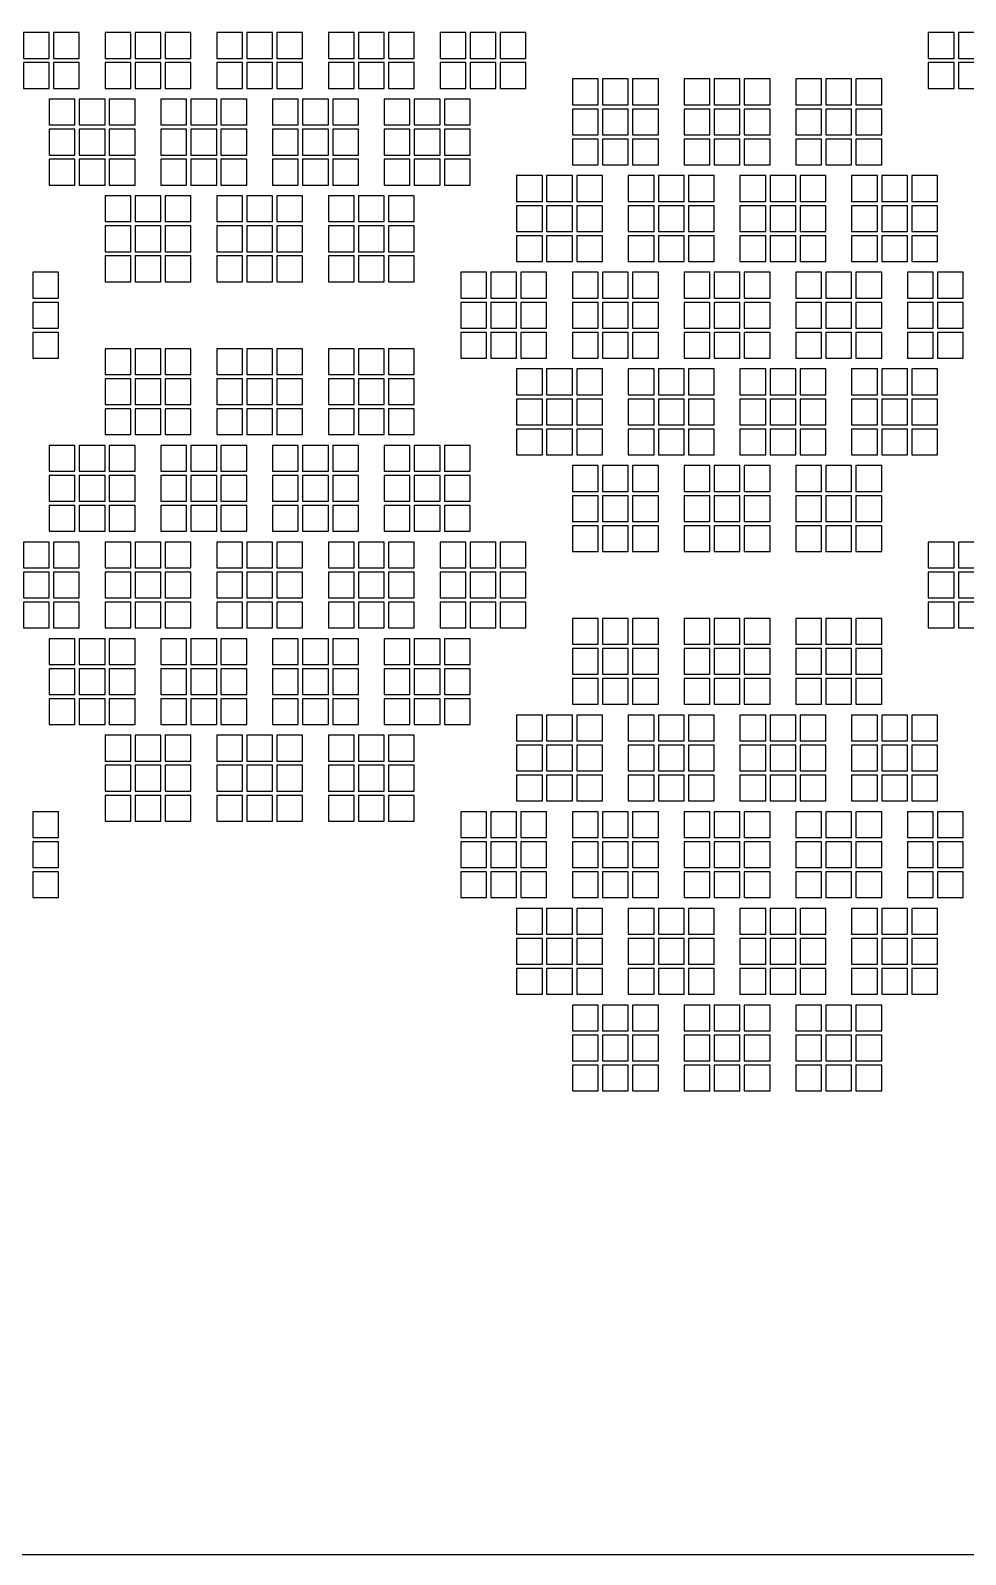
# Model space of a CAD drawing. Extents: x -49 to 54, y -38 to 38.
# Drawn here: x 16.38 to 27.26, y -38 to -20.25 of the extents above; entities that cross this region are included whole.
import ezdxf

# ---------------------------------------------------------------- set-up
doc = ezdxf.new("R2010")
doc.units = 0
doc.layers.add('BACK_LAYER', color=5, linetype='CONTINUOUS')
doc.layers.add('OUTLINE', color=7, linetype='CONTINUOUS')

msp = doc.modelspace()

# ---------------------------------------------------------------- linework, layer by layer
at = {"layer": 'BACK_LAYER'}
for points in [[(16.297, -20.572), (16.597, -20.572), (16.597, -20.272), (16.297, -20.272)], [(16.647, -20.572), (16.947, -20.572), (16.947, -20.272), (16.647, -20.272)], [(17.247, -20.572), (17.547, -20.572), (17.547, -20.272), (17.247, -20.272)], [(17.597, -20.572), (17.897, -20.572), (17.897, -20.272), (17.597, -20.272)], [(17.947, -20.572), (18.247, -20.572), (18.247, -20.272), (17.947, -20.272)], [(18.547, -20.572), (18.847, -20.572), (18.847, -20.272), (18.547, -20.272)], [(18.897, -20.572), (19.197, -20.572), (19.197, -20.272), (18.897, -20.272)], [(19.247, -20.572), (19.547, -20.572), (19.547, -20.272), (19.247, -20.272)], [(19.847, -20.572), (20.147, -20.572), (20.147, -20.272), (19.847, -20.272)], [(20.197, -20.572), (20.497, -20.572), (20.497, -20.272), (20.197, -20.272)], [(20.547, -20.572), (20.847, -20.572), (20.847, -20.272), (20.547, -20.272)], [(21.147, -20.572), (21.447, -20.572), (21.447, -20.272), (21.147, -20.272)], [(21.497, -20.572), (21.797, -20.572), (21.797, -20.272), (21.497, -20.272)], [(21.847, -20.572), (22.147, -20.572), (22.147, -20.272), (21.847, -20.272)], [(26.83, -20.572), (27.13, -20.572), (27.13, -20.272), (26.83, -20.272)], [(27.18, -20.572), (27.48, -20.572), (27.48, -20.272), (27.18, -20.272)], [(16.297, -20.922), (16.597, -20.922), (16.597, -20.622), (16.297, -20.622)], [(16.647, -20.922), (16.947, -20.922), (16.947, -20.622), (16.647, -20.622)], [(17.247, -20.922), (17.547, -20.922), (17.547, -20.622), (17.247, -20.622)], [(17.597, -20.922), (17.897, -20.922), (17.897, -20.622), (17.597, -20.622)], [(17.947, -20.922), (18.247, -20.922), (18.247, -20.622), (17.947, -20.622)], [(18.547, -20.922), (18.847, -20.922), (18.847, -20.622), (18.547, -20.622)], [(18.897, -20.922), (19.197, -20.922), (19.197, -20.622), (18.897, -20.622)], [(19.247, -20.922), (19.547, -20.922), (19.547, -20.622), (19.247, -20.622)], [(19.847, -20.922), (20.147, -20.922), (20.147, -20.622), (19.847, -20.622)], [(20.197, -20.922), (20.497, -20.922), (20.497, -20.622), (20.197, -20.622)], [(20.547, -20.922), (20.847, -20.922), (20.847, -20.622), (20.547, -20.622)], [(21.147, -20.922), (21.447, -20.922), (21.447, -20.622), (21.147, -20.622)], [(21.497, -20.922), (21.797, -20.922), (21.797, -20.622), (21.497, -20.622)], [(21.847, -20.922), (22.147, -20.922), (22.147, -20.622), (21.847, -20.622)], [(26.83, -20.922), (27.13, -20.922), (27.13, -20.622), (26.83, -20.622)], [(27.18, -20.922), (27.48, -20.922), (27.48, -20.622), (27.18, -20.622)], [(22.688, -21.112), (22.988, -21.112), (22.988, -20.812), (22.688, -20.812)], [(23.038, -21.112), (23.338, -21.112), (23.338, -20.812), (23.038, -20.812)], [(23.388, -21.112), (23.688, -21.112), (23.688, -20.812), (23.388, -20.812)], [(23.988, -21.112), (24.288, -21.112), (24.288, -20.812), (23.988, -20.812)], [(24.338, -21.112), (24.638, -21.112), (24.638, -20.812), (24.338, -20.812)], [(24.688, -21.112), (24.988, -21.112), (24.988, -20.812), (24.688, -20.812)], [(25.288, -21.112), (25.588, -21.112), (25.588, -20.812), (25.288, -20.812)], [(25.638, -21.112), (25.938, -21.112), (25.938, -20.812), (25.638, -20.812)], [(25.988, -21.112), (26.288, -21.112), (26.288, -20.812), (25.988, -20.812)], [(16.597, -21.348), (16.897, -21.348), (16.897, -21.048), (16.597, -21.048)], [(16.947, -21.348), (17.247, -21.348), (17.247, -21.048), (16.947, -21.048)], [(17.297, -21.348), (17.597, -21.348), (17.597, -21.048), (17.297, -21.048)], [(17.897, -21.348), (18.197, -21.348), (18.197, -21.048), (17.897, -21.048)], [(18.247, -21.348), (18.547, -21.348), (18.547, -21.048), (18.247, -21.048)], [(18.597, -21.348), (18.897, -21.348), (18.897, -21.048), (18.597, -21.048)], [(19.197, -21.348), (19.497, -21.348), (19.497, -21.048), (19.197, -21.048)], [(19.547, -21.348), (19.847, -21.348), (19.847, -21.048), (19.547, -21.048)], [(19.897, -21.348), (20.197, -21.348), (20.197, -21.048), (19.897, -21.048)], [(20.497, -21.348), (20.797, -21.348), (20.797, -21.048), (20.497, -21.048)], [(20.847, -21.348), (21.147, -21.348), (21.147, -21.048), (20.847, -21.048)], [(21.197, -21.348), (21.497, -21.348), (21.497, -21.048), (21.197, -21.048)], [(22.688, -21.462), (22.988, -21.462), (22.988, -21.162), (22.688, -21.162)], [(23.038, -21.462), (23.338, -21.462), (23.338, -21.162), (23.038, -21.162)], [(23.388, -21.462), (23.688, -21.462), (23.688, -21.162), (23.388, -21.162)], [(23.988, -21.462), (24.288, -21.462), (24.288, -21.162), (23.988, -21.162)], [(24.338, -21.462), (24.638, -21.462), (24.638, -21.162), (24.338, -21.162)], [(24.688, -21.462), (24.988, -21.462), (24.988, -21.162), (24.688, -21.162)], [(25.288, -21.462), (25.588, -21.462), (25.588, -21.162), (25.288, -21.162)], [(25.638, -21.462), (25.938, -21.462), (25.938, -21.162), (25.638, -21.162)], [(25.988, -21.462), (26.288, -21.462), (26.288, -21.162), (25.988, -21.162)], [(16.597, -21.698), (16.897, -21.698), (16.897, -21.398), (16.597, -21.398)], [(16.947, -21.698), (17.247, -21.698), (17.247, -21.398), (16.947, -21.398)], [(17.297, -21.698), (17.597, -21.698), (17.597, -21.398), (17.297, -21.398)], [(17.897, -21.698), (18.197, -21.698), (18.197, -21.398), (17.897, -21.398)], [(18.247, -21.698), (18.547, -21.698), (18.547, -21.398), (18.247, -21.398)], [(18.597, -21.698), (18.897, -21.698), (18.897, -21.398), (18.597, -21.398)], [(19.197, -21.698), (19.497, -21.698), (19.497, -21.398), (19.197, -21.398)], [(19.547, -21.698), (19.847, -21.698), (19.847, -21.398), (19.547, -21.398)], [(19.897, -21.698), (20.197, -21.698), (20.197, -21.398), (19.897, -21.398)], [(20.497, -21.698), (20.797, -21.698), (20.797, -21.398), (20.497, -21.398)], [(20.847, -21.698), (21.147, -21.698), (21.147, -21.398), (20.847, -21.398)], [(21.197, -21.698), (21.497, -21.698), (21.497, -21.398), (21.197, -21.398)], [(22.688, -21.812), (22.988, -21.812), (22.988, -21.512), (22.688, -21.512)], [(23.038, -21.812), (23.338, -21.812), (23.338, -21.512), (23.038, -21.512)], [(23.388, -21.812), (23.688, -21.812), (23.688, -21.512), (23.388, -21.512)], [(23.988, -21.812), (24.288, -21.812), (24.288, -21.512), (23.988, -21.512)], [(24.338, -21.812), (24.638, -21.812), (24.638, -21.512), (24.338, -21.512)], [(24.688, -21.812), (24.988, -21.812), (24.988, -21.512), (24.688, -21.512)], [(25.288, -21.812), (25.588, -21.812), (25.588, -21.512), (25.288, -21.512)], [(25.638, -21.812), (25.938, -21.812), (25.938, -21.512), (25.638, -21.512)], [(25.988, -21.812), (26.288, -21.812), (26.288, -21.512), (25.988, -21.512)], [(16.597, -22.048), (16.897, -22.048), (16.897, -21.748), (16.597, -21.748)], [(16.947, -22.048), (17.247, -22.048), (17.247, -21.748), (16.947, -21.748)], [(17.297, -22.048), (17.597, -22.048), (17.597, -21.748), (17.297, -21.748)], [(17.897, -22.048), (18.197, -22.048), (18.197, -21.748), (17.897, -21.748)], [(18.247, -22.048), (18.547, -22.048), (18.547, -21.748), (18.247, -21.748)], [(18.597, -22.048), (18.897, -22.048), (18.897, -21.748), (18.597, -21.748)], [(19.197, -22.048), (19.497, -22.048), (19.497, -21.748), (19.197, -21.748)], [(19.547, -22.048), (19.847, -22.048), (19.847, -21.748), (19.547, -21.748)], [(19.897, -22.048), (20.197, -22.048), (20.197, -21.748), (19.897, -21.748)], [(20.497, -22.048), (20.797, -22.048), (20.797, -21.748), (20.497, -21.748)], [(20.847, -22.048), (21.147, -22.048), (21.147, -21.748), (20.847, -21.748)], [(21.197, -22.048), (21.497, -22.048), (21.497, -21.748), (21.197, -21.748)], [(22.038, -22.238), (22.338, -22.238), (22.338, -21.938), (22.038, -21.938)], [(22.388, -22.238), (22.688, -22.238), (22.688, -21.938), (22.388, -21.938)], [(22.738, -22.238), (23.038, -22.238), (23.038, -21.938), (22.738, -21.938)], [(23.338, -22.238), (23.638, -22.238), (23.638, -21.938), (23.338, -21.938)], [(23.688, -22.238), (23.988, -22.238), (23.988, -21.938), (23.688, -21.938)], [(24.038, -22.238), (24.338, -22.238), (24.338, -21.938), (24.038, -21.938)], [(24.638, -22.238), (24.938, -22.238), (24.938, -21.938), (24.638, -21.938)], [(24.988, -22.238), (25.288, -22.238), (25.288, -21.938), (24.988, -21.938)], [(25.338, -22.238), (25.638, -22.238), (25.638, -21.938), (25.338, -21.938)], [(25.938, -22.238), (26.238, -22.238), (26.238, -21.938), (25.938, -21.938)], [(26.288, -22.238), (26.588, -22.238), (26.588, -21.938), (26.288, -21.938)], [(26.638, -22.238), (26.938, -22.238), (26.938, -21.938), (26.638, -21.938)], [(17.247, -22.474), (17.547, -22.474), (17.547, -22.174), (17.247, -22.174)], [(17.597, -22.474), (17.897, -22.474), (17.897, -22.174), (17.597, -22.174)], [(17.947, -22.474), (18.247, -22.474), (18.247, -22.174), (17.947, -22.174)], [(18.547, -22.474), (18.847, -22.474), (18.847, -22.174), (18.547, -22.174)], [(18.897, -22.474), (19.197, -22.474), (19.197, -22.174), (18.897, -22.174)], [(19.247, -22.474), (19.547, -22.474), (19.547, -22.174), (19.247, -22.174)], [(19.847, -22.474), (20.147, -22.474), (20.147, -22.174), (19.847, -22.174)], [(20.197, -22.474), (20.497, -22.474), (20.497, -22.174), (20.197, -22.174)], [(20.547, -22.474), (20.847, -22.474), (20.847, -22.174), (20.547, -22.174)], [(22.038, -22.588), (22.338, -22.588), (22.338, -22.288), (22.038, -22.288)], [(22.388, -22.588), (22.688, -22.588), (22.688, -22.288), (22.388, -22.288)], [(22.738, -22.588), (23.038, -22.588), (23.038, -22.288), (22.738, -22.288)], [(23.338, -22.588), (23.638, -22.588), (23.638, -22.288), (23.338, -22.288)], [(23.688, -22.588), (23.988, -22.588), (23.988, -22.288), (23.688, -22.288)], [(24.038, -22.588), (24.338, -22.588), (24.338, -22.288), (24.038, -22.288)], [(24.638, -22.588), (24.938, -22.588), (24.938, -22.288), (24.638, -22.288)], [(24.988, -22.588), (25.288, -22.588), (25.288, -22.288), (24.988, -22.288)], [(25.338, -22.588), (25.638, -22.588), (25.638, -22.288), (25.338, -22.288)], [(25.938, -22.588), (26.238, -22.588), (26.238, -22.288), (25.938, -22.288)], [(26.288, -22.588), (26.588, -22.588), (26.588, -22.288), (26.288, -22.288)], [(26.638, -22.588), (26.938, -22.588), (26.938, -22.288), (26.638, -22.288)], [(17.247, -22.824), (17.547, -22.824), (17.547, -22.524), (17.247, -22.524)], [(17.597, -22.824), (17.897, -22.824), (17.897, -22.524), (17.597, -22.524)], [(17.947, -22.824), (18.247, -22.824), (18.247, -22.524), (17.947, -22.524)], [(18.547, -22.824), (18.847, -22.824), (18.847, -22.524), (18.547, -22.524)], [(18.897, -22.824), (19.197, -22.824), (19.197, -22.524), (18.897, -22.524)], [(19.247, -22.824), (19.547, -22.824), (19.547, -22.524), (19.247, -22.524)], [(19.847, -22.824), (20.147, -22.824), (20.147, -22.524), (19.847, -22.524)], [(20.197, -22.824), (20.497, -22.824), (20.497, -22.524), (20.197, -22.524)], [(20.547, -22.824), (20.847, -22.824), (20.847, -22.524), (20.547, -22.524)], [(22.038, -22.938), (22.338, -22.938), (22.338, -22.638), (22.038, -22.638)], [(22.388, -22.938), (22.688, -22.938), (22.688, -22.638), (22.388, -22.638)], [(22.738, -22.938), (23.038, -22.938), (23.038, -22.638), (22.738, -22.638)], [(23.338, -22.938), (23.638, -22.938), (23.638, -22.638), (23.338, -22.638)], [(23.688, -22.938), (23.988, -22.938), (23.988, -22.638), (23.688, -22.638)], [(24.038, -22.938), (24.338, -22.938), (24.338, -22.638), (24.038, -22.638)], [(24.638, -22.938), (24.938, -22.938), (24.938, -22.638), (24.638, -22.638)], [(24.988, -22.938), (25.288, -22.938), (25.288, -22.638), (24.988, -22.638)], [(25.338, -22.938), (25.638, -22.938), (25.638, -22.638), (25.338, -22.638)], [(25.938, -22.938), (26.238, -22.938), (26.238, -22.638), (25.938, -22.638)], [(26.288, -22.938), (26.588, -22.938), (26.588, -22.638), (26.288, -22.638)], [(26.638, -22.938), (26.938, -22.938), (26.938, -22.638), (26.638, -22.638)], [(17.247, -23.174), (17.547, -23.174), (17.547, -22.874), (17.247, -22.874)], [(17.597, -23.174), (17.897, -23.174), (17.897, -22.874), (17.597, -22.874)], [(17.947, -23.174), (18.247, -23.174), (18.247, -22.874), (17.947, -22.874)], [(18.547, -23.174), (18.847, -23.174), (18.847, -22.874), (18.547, -22.874)], [(18.897, -23.174), (19.197, -23.174), (19.197, -22.874), (18.897, -22.874)], [(19.247, -23.174), (19.547, -23.174), (19.547, -22.874), (19.247, -22.874)], [(19.847, -23.174), (20.147, -23.174), (20.147, -22.874), (19.847, -22.874)], [(20.197, -23.174), (20.497, -23.174), (20.497, -22.874), (20.197, -22.874)], [(20.547, -23.174), (20.847, -23.174), (20.847, -22.874), (20.547, -22.874)], [(16.405, -23.364), (16.705, -23.364), (16.705, -23.064), (16.405, -23.064)], [(21.388, -23.364), (21.688, -23.364), (21.688, -23.064), (21.388, -23.064)], [(21.738, -23.364), (22.038, -23.364), (22.038, -23.064), (21.738, -23.064)], [(22.088, -23.364), (22.388, -23.364), (22.388, -23.064), (22.088, -23.064)], [(22.688, -23.364), (22.988, -23.364), (22.988, -23.064), (22.688, -23.064)], [(23.038, -23.364), (23.338, -23.364), (23.338, -23.064), (23.038, -23.064)], [(23.388, -23.364), (23.688, -23.364), (23.688, -23.064), (23.388, -23.064)], [(23.988, -23.364), (24.288, -23.364), (24.288, -23.064), (23.988, -23.064)], [(24.338, -23.364), (24.638, -23.364), (24.638, -23.064), (24.338, -23.064)], [(24.688, -23.364), (24.988, -23.364), (24.988, -23.064), (24.688, -23.064)], [(25.288, -23.364), (25.588, -23.364), (25.588, -23.064), (25.288, -23.064)], [(25.638, -23.364), (25.938, -23.364), (25.938, -23.064), (25.638, -23.064)], [(25.988, -23.364), (26.288, -23.364), (26.288, -23.064), (25.988, -23.064)], [(26.588, -23.364), (26.888, -23.364), (26.888, -23.064), (26.588, -23.064)], [(26.938, -23.364), (27.238, -23.364), (27.238, -23.064), (26.938, -23.064)], [(16.405, -23.714), (16.705, -23.714), (16.705, -23.414), (16.405, -23.414)], [(21.388, -23.714), (21.688, -23.714), (21.688, -23.414), (21.388, -23.414)], [(21.738, -23.714), (22.038, -23.714), (22.038, -23.414), (21.738, -23.414)], [(22.088, -23.714), (22.388, -23.714), (22.388, -23.414), (22.088, -23.414)], [(22.688, -23.714), (22.988, -23.714), (22.988, -23.414), (22.688, -23.414)], [(23.038, -23.714), (23.338, -23.714), (23.338, -23.414), (23.038, -23.414)], [(23.388, -23.714), (23.688, -23.714), (23.688, -23.414), (23.388, -23.414)], [(23.988, -23.714), (24.288, -23.714), (24.288, -23.414), (23.988, -23.414)], [(24.338, -23.714), (24.638, -23.714), (24.638, -23.414), (24.338, -23.414)], [(24.688, -23.714), (24.988, -23.714), (24.988, -23.414), (24.688, -23.414)], [(25.288, -23.714), (25.588, -23.714), (25.588, -23.414), (25.288, -23.414)], [(25.638, -23.714), (25.938, -23.714), (25.938, -23.414), (25.638, -23.414)], [(25.988, -23.714), (26.288, -23.714), (26.288, -23.414), (25.988, -23.414)], [(26.588, -23.714), (26.888, -23.714), (26.888, -23.414), (26.588, -23.414)], [(26.938, -23.714), (27.238, -23.714), (27.238, -23.414), (26.938, -23.414)], [(16.405, -24.064), (16.705, -24.064), (16.705, -23.764), (16.405, -23.764)], [(21.388, -24.064), (21.688, -24.064), (21.688, -23.764), (21.388, -23.764)], [(21.738, -24.064), (22.038, -24.064), (22.038, -23.764), (21.738, -23.764)], [(22.088, -24.064), (22.388, -24.064), (22.388, -23.764), (22.088, -23.764)], [(22.688, -24.064), (22.988, -24.064), (22.988, -23.764), (22.688, -23.764)], [(23.038, -24.064), (23.338, -24.064), (23.338, -23.764), (23.038, -23.764)], [(23.388, -24.064), (23.688, -24.064), (23.688, -23.764), (23.388, -23.764)], [(23.988, -24.064), (24.288, -24.064), (24.288, -23.764), (23.988, -23.764)], [(24.338, -24.064), (24.638, -24.064), (24.638, -23.764), (24.338, -23.764)], [(24.688, -24.064), (24.988, -24.064), (24.988, -23.764), (24.688, -23.764)], [(25.288, -24.064), (25.588, -24.064), (25.588, -23.764), (25.288, -23.764)], [(25.638, -24.064), (25.938, -24.064), (25.938, -23.764), (25.638, -23.764)], [(25.988, -24.064), (26.288, -24.064), (26.288, -23.764), (25.988, -23.764)], [(26.588, -24.064), (26.888, -24.064), (26.888, -23.764), (26.588, -23.764)], [(26.938, -24.064), (27.238, -24.064), (27.238, -23.764), (26.938, -23.764)], [(17.247, -24.254), (17.547, -24.254), (17.547, -23.954), (17.247, -23.954)], [(17.597, -24.254), (17.897, -24.254), (17.897, -23.954), (17.597, -23.954)], [(17.947, -24.254), (18.247, -24.254), (18.247, -23.954), (17.947, -23.954)], [(18.547, -24.254), (18.847, -24.254), (18.847, -23.954), (18.547, -23.954)], [(18.897, -24.254), (19.197, -24.254), (19.197, -23.954), (18.897, -23.954)], [(19.247, -24.254), (19.547, -24.254), (19.547, -23.954), (19.247, -23.954)], [(19.847, -24.254), (20.147, -24.254), (20.147, -23.954), (19.847, -23.954)], [(20.197, -24.254), (20.497, -24.254), (20.497, -23.954), (20.197, -23.954)], [(20.547, -24.254), (20.847, -24.254), (20.847, -23.954), (20.547, -23.954)], [(17.247, -24.604), (17.547, -24.604), (17.547, -24.304), (17.247, -24.304)], [(17.597, -24.604), (17.897, -24.604), (17.897, -24.304), (17.597, -24.304)], [(17.947, -24.604), (18.247, -24.604), (18.247, -24.304), (17.947, -24.304)], [(18.547, -24.604), (18.847, -24.604), (18.847, -24.304), (18.547, -24.304)], [(18.897, -24.604), (19.197, -24.604), (19.197, -24.304), (18.897, -24.304)], [(19.247, -24.604), (19.547, -24.604), (19.547, -24.304), (19.247, -24.304)], [(19.847, -24.604), (20.147, -24.604), (20.147, -24.304), (19.847, -24.304)], [(20.197, -24.604), (20.497, -24.604), (20.497, -24.304), (20.197, -24.304)], [(20.547, -24.604), (20.847, -24.604), (20.847, -24.304), (20.547, -24.304)], [(22.038, -24.49), (22.338, -24.49), (22.338, -24.19), (22.038, -24.19)], [(22.388, -24.49), (22.688, -24.49), (22.688, -24.19), (22.388, -24.19)], [(22.738, -24.49), (23.038, -24.49), (23.038, -24.19), (22.738, -24.19)], [(23.338, -24.49), (23.638, -24.49), (23.638, -24.19), (23.338, -24.19)], [(23.688, -24.49), (23.988, -24.49), (23.988, -24.19), (23.688, -24.19)], [(24.038, -24.49), (24.338, -24.49), (24.338, -24.19), (24.038, -24.19)], [(24.638, -24.49), (24.938, -24.49), (24.938, -24.19), (24.638, -24.19)], [(24.988, -24.49), (25.288, -24.49), (25.288, -24.19), (24.988, -24.19)], [(25.338, -24.49), (25.638, -24.49), (25.638, -24.19), (25.338, -24.19)], [(25.938, -24.49), (26.238, -24.49), (26.238, -24.19), (25.938, -24.19)], [(26.288, -24.49), (26.588, -24.49), (26.588, -24.19), (26.288, -24.19)], [(26.638, -24.49), (26.938, -24.49), (26.938, -24.19), (26.638, -24.19)], [(17.247, -24.954), (17.547, -24.954), (17.547, -24.654), (17.247, -24.654)], [(17.597, -24.954), (17.897, -24.954), (17.897, -24.654), (17.597, -24.654)], [(17.947, -24.954), (18.247, -24.954), (18.247, -24.654), (17.947, -24.654)], [(18.547, -24.954), (18.847, -24.954), (18.847, -24.654), (18.547, -24.654)], [(18.897, -24.954), (19.197, -24.954), (19.197, -24.654), (18.897, -24.654)], [(19.247, -24.954), (19.547, -24.954), (19.547, -24.654), (19.247, -24.654)], [(19.847, -24.954), (20.147, -24.954), (20.147, -24.654), (19.847, -24.654)], [(20.197, -24.954), (20.497, -24.954), (20.497, -24.654), (20.197, -24.654)], [(20.547, -24.954), (20.847, -24.954), (20.847, -24.654), (20.547, -24.654)], [(22.038, -24.84), (22.338, -24.84), (22.338, -24.54), (22.038, -24.54)], [(22.388, -24.84), (22.688, -24.84), (22.688, -24.54), (22.388, -24.54)], [(22.738, -24.84), (23.038, -24.84), (23.038, -24.54), (22.738, -24.54)], [(23.338, -24.84), (23.638, -24.84), (23.638, -24.54), (23.338, -24.54)], [(23.688, -24.84), (23.988, -24.84), (23.988, -24.54), (23.688, -24.54)], [(24.038, -24.84), (24.338, -24.84), (24.338, -24.54), (24.038, -24.54)], [(24.638, -24.84), (24.938, -24.84), (24.938, -24.54), (24.638, -24.54)], [(24.988, -24.84), (25.288, -24.84), (25.288, -24.54), (24.988, -24.54)], [(25.338, -24.84), (25.638, -24.84), (25.638, -24.54), (25.338, -24.54)], [(25.938, -24.84), (26.238, -24.84), (26.238, -24.54), (25.938, -24.54)], [(26.288, -24.84), (26.588, -24.84), (26.588, -24.54), (26.288, -24.54)], [(26.638, -24.84), (26.938, -24.84), (26.938, -24.54), (26.638, -24.54)], [(22.038, -25.19), (22.338, -25.19), (22.338, -24.89), (22.038, -24.89)], [(22.388, -25.19), (22.688, -25.19), (22.688, -24.89), (22.388, -24.89)], [(22.738, -25.19), (23.038, -25.19), (23.038, -24.89), (22.738, -24.89)], [(23.338, -25.19), (23.638, -25.19), (23.638, -24.89), (23.338, -24.89)], [(23.688, -25.19), (23.988, -25.19), (23.988, -24.89), (23.688, -24.89)], [(24.038, -25.19), (24.338, -25.19), (24.338, -24.89), (24.038, -24.89)], [(24.638, -25.19), (24.938, -25.19), (24.938, -24.89), (24.638, -24.89)], [(24.988, -25.19), (25.288, -25.19), (25.288, -24.89), (24.988, -24.89)], [(25.338, -25.19), (25.638, -25.19), (25.638, -24.89), (25.338, -24.89)], [(25.938, -25.19), (26.238, -25.19), (26.238, -24.89), (25.938, -24.89)], [(26.288, -25.19), (26.588, -25.19), (26.588, -24.89), (26.288, -24.89)], [(26.638, -25.19), (26.938, -25.19), (26.938, -24.89), (26.638, -24.89)], [(16.597, -25.38), (16.897, -25.38), (16.897, -25.08), (16.597, -25.08)], [(16.947, -25.38), (17.247, -25.38), (17.247, -25.08), (16.947, -25.08)], [(17.297, -25.38), (17.597, -25.38), (17.597, -25.08), (17.297, -25.08)], [(17.897, -25.38), (18.197, -25.38), (18.197, -25.08), (17.897, -25.08)], [(18.247, -25.38), (18.547, -25.38), (18.547, -25.08), (18.247, -25.08)], [(18.597, -25.38), (18.897, -25.38), (18.897, -25.08), (18.597, -25.08)], [(19.197, -25.38), (19.497, -25.38), (19.497, -25.08), (19.197, -25.08)], [(19.547, -25.38), (19.847, -25.38), (19.847, -25.08), (19.547, -25.08)], [(19.897, -25.38), (20.197, -25.38), (20.197, -25.08), (19.897, -25.08)], [(20.497, -25.38), (20.797, -25.38), (20.797, -25.08), (20.497, -25.08)], [(20.847, -25.38), (21.147, -25.38), (21.147, -25.08), (20.847, -25.08)], [(21.197, -25.38), (21.497, -25.38), (21.497, -25.08), (21.197, -25.08)], [(22.688, -25.616), (22.988, -25.616), (22.988, -25.316), (22.688, -25.316)], [(23.038, -25.616), (23.338, -25.616), (23.338, -25.316), (23.038, -25.316)], [(23.388, -25.616), (23.688, -25.616), (23.688, -25.316), (23.388, -25.316)], [(23.988, -25.616), (24.288, -25.616), (24.288, -25.316), (23.988, -25.316)], [(24.338, -25.616), (24.638, -25.616), (24.638, -25.316), (24.338, -25.316)], [(24.688, -25.616), (24.988, -25.616), (24.988, -25.316), (24.688, -25.316)], [(25.288, -25.616), (25.588, -25.616), (25.588, -25.316), (25.288, -25.316)], [(25.638, -25.616), (25.938, -25.616), (25.938, -25.316), (25.638, -25.316)], [(25.988, -25.616), (26.288, -25.616), (26.288, -25.316), (25.988, -25.316)], [(16.597, -25.73), (16.897, -25.73), (16.897, -25.43), (16.597, -25.43)], [(16.947, -25.73), (17.247, -25.73), (17.247, -25.43), (16.947, -25.43)], [(17.297, -25.73), (17.597, -25.73), (17.597, -25.43), (17.297, -25.43)], [(17.897, -25.73), (18.197, -25.73), (18.197, -25.43), (17.897, -25.43)], [(18.247, -25.73), (18.547, -25.73), (18.547, -25.43), (18.247, -25.43)], [(18.597, -25.73), (18.897, -25.73), (18.897, -25.43), (18.597, -25.43)], [(19.197, -25.73), (19.497, -25.73), (19.497, -25.43), (19.197, -25.43)], [(19.547, -25.73), (19.847, -25.73), (19.847, -25.43), (19.547, -25.43)], [(19.897, -25.73), (20.197, -25.73), (20.197, -25.43), (19.897, -25.43)], [(20.497, -25.73), (20.797, -25.73), (20.797, -25.43), (20.497, -25.43)], [(20.847, -25.73), (21.147, -25.73), (21.147, -25.43), (20.847, -25.43)], [(21.197, -25.73), (21.497, -25.73), (21.497, -25.43), (21.197, -25.43)], [(22.688, -25.966), (22.988, -25.966), (22.988, -25.666), (22.688, -25.666)], [(23.038, -25.966), (23.338, -25.966), (23.338, -25.666), (23.038, -25.666)], [(23.388, -25.966), (23.688, -25.966), (23.688, -25.666), (23.388, -25.666)], [(23.988, -25.966), (24.288, -25.966), (24.288, -25.666), (23.988, -25.666)], [(24.338, -25.966), (24.638, -25.966), (24.638, -25.666), (24.338, -25.666)], [(24.688, -25.966), (24.988, -25.966), (24.988, -25.666), (24.688, -25.666)], [(25.288, -25.966), (25.588, -25.966), (25.588, -25.666), (25.288, -25.666)], [(25.638, -25.966), (25.938, -25.966), (25.938, -25.666), (25.638, -25.666)], [(25.988, -25.966), (26.288, -25.966), (26.288, -25.666), (25.988, -25.666)], [(16.597, -26.08), (16.897, -26.08), (16.897, -25.78), (16.597, -25.78)], [(16.947, -26.08), (17.247, -26.08), (17.247, -25.78), (16.947, -25.78)], [(17.297, -26.08), (17.597, -26.08), (17.597, -25.78), (17.297, -25.78)], [(17.897, -26.08), (18.197, -26.08), (18.197, -25.78), (17.897, -25.78)], [(18.247, -26.08), (18.547, -26.08), (18.547, -25.78), (18.247, -25.78)], [(18.597, -26.08), (18.897, -26.08), (18.897, -25.78), (18.597, -25.78)], [(19.197, -26.08), (19.497, -26.08), (19.497, -25.78), (19.197, -25.78)], [(19.547, -26.08), (19.847, -26.08), (19.847, -25.78), (19.547, -25.78)], [(19.897, -26.08), (20.197, -26.08), (20.197, -25.78), (19.897, -25.78)], [(20.497, -26.08), (20.797, -26.08), (20.797, -25.78), (20.497, -25.78)], [(20.847, -26.08), (21.147, -26.08), (21.147, -25.78), (20.847, -25.78)], [(21.197, -26.08), (21.497, -26.08), (21.497, -25.78), (21.197, -25.78)], [(22.688, -26.316), (22.988, -26.316), (22.988, -26.016), (22.688, -26.016)], [(23.038, -26.316), (23.338, -26.316), (23.338, -26.016), (23.038, -26.016)], [(23.388, -26.316), (23.688, -26.316), (23.688, -26.016), (23.388, -26.016)], [(23.988, -26.316), (24.288, -26.316), (24.288, -26.016), (23.988, -26.016)], [(24.338, -26.316), (24.638, -26.316), (24.638, -26.016), (24.338, -26.016)], [(24.688, -26.316), (24.988, -26.316), (24.988, -26.016), (24.688, -26.016)], [(25.288, -26.316), (25.588, -26.316), (25.588, -26.016), (25.288, -26.016)], [(25.638, -26.316), (25.938, -26.316), (25.938, -26.016), (25.638, -26.016)], [(25.988, -26.316), (26.288, -26.316), (26.288, -26.016), (25.988, -26.016)], [(16.297, -26.506), (16.597, -26.506), (16.597, -26.206), (16.297, -26.206)], [(16.647, -26.506), (16.947, -26.506), (16.947, -26.206), (16.647, -26.206)], [(17.247, -26.506), (17.547, -26.506), (17.547, -26.206), (17.247, -26.206)], [(17.597, -26.506), (17.897, -26.506), (17.897, -26.206), (17.597, -26.206)], [(17.947, -26.506), (18.247, -26.506), (18.247, -26.206), (17.947, -26.206)], [(18.547, -26.506), (18.847, -26.506), (18.847, -26.206), (18.547, -26.206)], [(18.897, -26.506), (19.197, -26.506), (19.197, -26.206), (18.897, -26.206)], [(19.247, -26.506), (19.547, -26.506), (19.547, -26.206), (19.247, -26.206)], [(19.847, -26.506), (20.147, -26.506), (20.147, -26.206), (19.847, -26.206)], [(20.197, -26.506), (20.497, -26.506), (20.497, -26.206), (20.197, -26.206)], [(20.547, -26.506), (20.847, -26.506), (20.847, -26.206), (20.547, -26.206)], [(21.147, -26.506), (21.447, -26.506), (21.447, -26.206), (21.147, -26.206)], [(21.497, -26.506), (21.797, -26.506), (21.797, -26.206), (21.497, -26.206)], [(21.847, -26.506), (22.147, -26.506), (22.147, -26.206), (21.847, -26.206)], [(26.83, -26.506), (27.13, -26.506), (27.13, -26.206), (26.83, -26.206)], [(27.18, -26.506), (27.48, -26.506), (27.48, -26.206), (27.18, -26.206)], [(16.297, -26.856), (16.597, -26.856), (16.597, -26.556), (16.297, -26.556)], [(16.647, -26.856), (16.947, -26.856), (16.947, -26.556), (16.647, -26.556)], [(17.247, -26.856), (17.547, -26.856), (17.547, -26.556), (17.247, -26.556)], [(17.597, -26.856), (17.897, -26.856), (17.897, -26.556), (17.597, -26.556)], [(17.947, -26.856), (18.247, -26.856), (18.247, -26.556), (17.947, -26.556)], [(18.547, -26.856), (18.847, -26.856), (18.847, -26.556), (18.547, -26.556)], [(18.897, -26.856), (19.197, -26.856), (19.197, -26.556), (18.897, -26.556)], [(19.247, -26.856), (19.547, -26.856), (19.547, -26.556), (19.247, -26.556)], [(19.847, -26.856), (20.147, -26.856), (20.147, -26.556), (19.847, -26.556)], [(20.197, -26.856), (20.497, -26.856), (20.497, -26.556), (20.197, -26.556)], [(20.547, -26.856), (20.847, -26.856), (20.847, -26.556), (20.547, -26.556)], [(21.147, -26.856), (21.447, -26.856), (21.447, -26.556), (21.147, -26.556)], [(21.497, -26.856), (21.797, -26.856), (21.797, -26.556), (21.497, -26.556)], [(21.847, -26.856), (22.147, -26.856), (22.147, -26.556), (21.847, -26.556)], [(26.83, -26.856), (27.13, -26.856), (27.13, -26.556), (26.83, -26.556)], [(27.18, -26.856), (27.48, -26.856), (27.48, -26.556), (27.18, -26.556)], [(16.297, -27.206), (16.597, -27.206), (16.597, -26.906), (16.297, -26.906)], [(16.647, -27.206), (16.947, -27.206), (16.947, -26.906), (16.647, -26.906)], [(17.247, -27.206), (17.547, -27.206), (17.547, -26.906), (17.247, -26.906)], [(17.597, -27.206), (17.897, -27.206), (17.897, -26.906), (17.597, -26.906)], [(17.947, -27.206), (18.247, -27.206), (18.247, -26.906), (17.947, -26.906)], [(18.547, -27.206), (18.847, -27.206), (18.847, -26.906), (18.547, -26.906)], [(18.897, -27.206), (19.197, -27.206), (19.197, -26.906), (18.897, -26.906)], [(19.247, -27.206), (19.547, -27.206), (19.547, -26.906), (19.247, -26.906)], [(19.847, -27.206), (20.147, -27.206), (20.147, -26.906), (19.847, -26.906)], [(20.197, -27.206), (20.497, -27.206), (20.497, -26.906), (20.197, -26.906)], [(20.547, -27.206), (20.847, -27.206), (20.847, -26.906), (20.547, -26.906)], [(21.147, -27.206), (21.447, -27.206), (21.447, -26.906), (21.147, -26.906)], [(21.497, -27.206), (21.797, -27.206), (21.797, -26.906), (21.497, -26.906)], [(21.847, -27.206), (22.147, -27.206), (22.147, -26.906), (21.847, -26.906)], [(26.83, -27.206), (27.13, -27.206), (27.13, -26.906), (26.83, -26.906)], [(27.18, -27.206), (27.48, -27.206), (27.48, -26.906), (27.18, -26.906)], [(22.688, -27.396), (22.988, -27.396), (22.988, -27.096), (22.688, -27.096)], [(23.038, -27.396), (23.338, -27.396), (23.338, -27.096), (23.038, -27.096)], [(23.388, -27.396), (23.688, -27.396), (23.688, -27.096), (23.388, -27.096)], [(23.988, -27.396), (24.288, -27.396), (24.288, -27.096), (23.988, -27.096)], [(24.338, -27.396), (24.638, -27.396), (24.638, -27.096), (24.338, -27.096)], [(24.688, -27.396), (24.988, -27.396), (24.988, -27.096), (24.688, -27.096)], [(25.288, -27.396), (25.588, -27.396), (25.588, -27.096), (25.288, -27.096)], [(25.638, -27.396), (25.938, -27.396), (25.938, -27.096), (25.638, -27.096)], [(25.988, -27.396), (26.288, -27.396), (26.288, -27.096), (25.988, -27.096)], [(16.597, -27.632), (16.897, -27.632), (16.897, -27.332), (16.597, -27.332)], [(16.947, -27.632), (17.247, -27.632), (17.247, -27.332), (16.947, -27.332)], [(17.297, -27.632), (17.597, -27.632), (17.597, -27.332), (17.297, -27.332)], [(17.897, -27.632), (18.197, -27.632), (18.197, -27.332), (17.897, -27.332)], [(18.247, -27.632), (18.547, -27.632), (18.547, -27.332), (18.247, -27.332)], [(18.597, -27.632), (18.897, -27.632), (18.897, -27.332), (18.597, -27.332)], [(19.197, -27.632), (19.497, -27.632), (19.497, -27.332), (19.197, -27.332)], [(19.547, -27.632), (19.847, -27.632), (19.847, -27.332), (19.547, -27.332)], [(19.897, -27.632), (20.197, -27.632), (20.197, -27.332), (19.897, -27.332)], [(20.497, -27.632), (20.797, -27.632), (20.797, -27.332), (20.497, -27.332)], [(20.847, -27.632), (21.147, -27.632), (21.147, -27.332), (20.847, -27.332)], [(21.197, -27.632), (21.497, -27.632), (21.497, -27.332), (21.197, -27.332)], [(22.688, -27.746), (22.988, -27.746), (22.988, -27.446), (22.688, -27.446)], [(23.038, -27.746), (23.338, -27.746), (23.338, -27.446), (23.038, -27.446)], [(23.388, -27.746), (23.688, -27.746), (23.688, -27.446), (23.388, -27.446)], [(23.988, -27.746), (24.288, -27.746), (24.288, -27.446), (23.988, -27.446)], [(24.338, -27.746), (24.638, -27.746), (24.638, -27.446), (24.338, -27.446)], [(24.688, -27.746), (24.988, -27.746), (24.988, -27.446), (24.688, -27.446)], [(25.288, -27.746), (25.588, -27.746), (25.588, -27.446), (25.288, -27.446)], [(25.638, -27.746), (25.938, -27.746), (25.938, -27.446), (25.638, -27.446)], [(25.988, -27.746), (26.288, -27.746), (26.288, -27.446), (25.988, -27.446)], [(16.597, -27.982), (16.897, -27.982), (16.897, -27.682), (16.597, -27.682)], [(16.947, -27.982), (17.247, -27.982), (17.247, -27.682), (16.947, -27.682)], [(17.297, -27.982), (17.597, -27.982), (17.597, -27.682), (17.297, -27.682)], [(17.897, -27.982), (18.197, -27.982), (18.197, -27.682), (17.897, -27.682)], [(18.247, -27.982), (18.547, -27.982), (18.547, -27.682), (18.247, -27.682)], [(18.597, -27.982), (18.897, -27.982), (18.897, -27.682), (18.597, -27.682)], [(19.197, -27.982), (19.497, -27.982), (19.497, -27.682), (19.197, -27.682)], [(19.547, -27.982), (19.847, -27.982), (19.847, -27.682), (19.547, -27.682)], [(19.897, -27.982), (20.197, -27.982), (20.197, -27.682), (19.897, -27.682)], [(20.497, -27.982), (20.797, -27.982), (20.797, -27.682), (20.497, -27.682)], [(20.847, -27.982), (21.147, -27.982), (21.147, -27.682), (20.847, -27.682)], [(21.197, -27.982), (21.497, -27.982), (21.497, -27.682), (21.197, -27.682)], [(22.688, -28.096), (22.988, -28.096), (22.988, -27.796), (22.688, -27.796)], [(23.038, -28.096), (23.338, -28.096), (23.338, -27.796), (23.038, -27.796)], [(23.388, -28.096), (23.688, -28.096), (23.688, -27.796), (23.388, -27.796)], [(23.988, -28.096), (24.288, -28.096), (24.288, -27.796), (23.988, -27.796)], [(24.338, -28.096), (24.638, -28.096), (24.638, -27.796), (24.338, -27.796)], [(24.688, -28.096), (24.988, -28.096), (24.988, -27.796), (24.688, -27.796)], [(25.288, -28.096), (25.588, -28.096), (25.588, -27.796), (25.288, -27.796)], [(25.638, -28.096), (25.938, -28.096), (25.938, -27.796), (25.638, -27.796)], [(25.988, -28.096), (26.288, -28.096), (26.288, -27.796), (25.988, -27.796)], [(16.597, -28.332), (16.897, -28.332), (16.897, -28.032), (16.597, -28.032)], [(16.947, -28.332), (17.247, -28.332), (17.247, -28.032), (16.947, -28.032)], [(17.297, -28.332), (17.597, -28.332), (17.597, -28.032), (17.297, -28.032)], [(17.897, -28.332), (18.197, -28.332), (18.197, -28.032), (17.897, -28.032)], [(18.247, -28.332), (18.547, -28.332), (18.547, -28.032), (18.247, -28.032)], [(18.597, -28.332), (18.897, -28.332), (18.897, -28.032), (18.597, -28.032)], [(19.197, -28.332), (19.497, -28.332), (19.497, -28.032), (19.197, -28.032)], [(19.547, -28.332), (19.847, -28.332), (19.847, -28.032), (19.547, -28.032)], [(19.897, -28.332), (20.197, -28.332), (20.197, -28.032), (19.897, -28.032)], [(20.497, -28.332), (20.797, -28.332), (20.797, -28.032), (20.497, -28.032)], [(20.847, -28.332), (21.147, -28.332), (21.147, -28.032), (20.847, -28.032)], [(21.197, -28.332), (21.497, -28.332), (21.497, -28.032), (21.197, -28.032)], [(22.038, -28.522), (22.338, -28.522), (22.338, -28.222), (22.038, -28.222)], [(22.388, -28.522), (22.688, -28.522), (22.688, -28.222), (22.388, -28.222)], [(22.738, -28.522), (23.038, -28.522), (23.038, -28.222), (22.738, -28.222)], [(23.338, -28.522), (23.638, -28.522), (23.638, -28.222), (23.338, -28.222)], [(23.688, -28.522), (23.988, -28.522), (23.988, -28.222), (23.688, -28.222)], [(24.038, -28.522), (24.338, -28.522), (24.338, -28.222), (24.038, -28.222)], [(24.638, -28.522), (24.938, -28.522), (24.938, -28.222), (24.638, -28.222)], [(24.988, -28.522), (25.288, -28.522), (25.288, -28.222), (24.988, -28.222)], [(25.338, -28.522), (25.638, -28.522), (25.638, -28.222), (25.338, -28.222)], [(25.938, -28.522), (26.238, -28.522), (26.238, -28.222), (25.938, -28.222)], [(26.288, -28.522), (26.588, -28.522), (26.588, -28.222), (26.288, -28.222)], [(26.638, -28.522), (26.938, -28.522), (26.938, -28.222), (26.638, -28.222)], [(17.247, -28.757), (17.547, -28.757), (17.547, -28.457), (17.247, -28.457)], [(17.597, -28.757), (17.897, -28.757), (17.897, -28.457), (17.597, -28.457)], [(17.947, -28.757), (18.247, -28.757), (18.247, -28.457), (17.947, -28.457)], [(18.547, -28.757), (18.847, -28.757), (18.847, -28.457), (18.547, -28.457)], [(18.897, -28.757), (19.197, -28.757), (19.197, -28.457), (18.897, -28.457)], [(19.247, -28.757), (19.547, -28.757), (19.547, -28.457), (19.247, -28.457)], [(19.847, -28.757), (20.147, -28.757), (20.147, -28.457), (19.847, -28.457)], [(20.197, -28.757), (20.497, -28.757), (20.497, -28.457), (20.197, -28.457)], [(20.547, -28.757), (20.847, -28.757), (20.847, -28.457), (20.547, -28.457)], [(22.038, -28.872), (22.338, -28.872), (22.338, -28.572), (22.038, -28.572)], [(22.388, -28.872), (22.688, -28.872), (22.688, -28.572), (22.388, -28.572)], [(22.738, -28.872), (23.038, -28.872), (23.038, -28.572), (22.738, -28.572)], [(23.338, -28.872), (23.638, -28.872), (23.638, -28.572), (23.338, -28.572)], [(23.688, -28.872), (23.988, -28.872), (23.988, -28.572), (23.688, -28.572)], [(24.038, -28.872), (24.338, -28.872), (24.338, -28.572), (24.038, -28.572)], [(24.638, -28.872), (24.938, -28.872), (24.938, -28.572), (24.638, -28.572)], [(24.988, -28.872), (25.288, -28.872), (25.288, -28.572), (24.988, -28.572)], [(25.338, -28.872), (25.638, -28.872), (25.638, -28.572), (25.338, -28.572)], [(25.938, -28.872), (26.238, -28.872), (26.238, -28.572), (25.938, -28.572)], [(26.288, -28.872), (26.588, -28.872), (26.588, -28.572), (26.288, -28.572)], [(26.638, -28.872), (26.938, -28.872), (26.938, -28.572), (26.638, -28.572)], [(17.247, -29.107), (17.547, -29.107), (17.547, -28.807), (17.247, -28.807)], [(17.597, -29.107), (17.897, -29.107), (17.897, -28.807), (17.597, -28.807)], [(17.947, -29.107), (18.247, -29.107), (18.247, -28.807), (17.947, -28.807)], [(18.547, -29.107), (18.847, -29.107), (18.847, -28.807), (18.547, -28.807)], [(18.897, -29.107), (19.197, -29.107), (19.197, -28.807), (18.897, -28.807)], [(19.247, -29.107), (19.547, -29.107), (19.547, -28.807), (19.247, -28.807)], [(19.847, -29.107), (20.147, -29.107), (20.147, -28.807), (19.847, -28.807)], [(20.197, -29.107), (20.497, -29.107), (20.497, -28.807), (20.197, -28.807)], [(20.547, -29.107), (20.847, -29.107), (20.847, -28.807), (20.547, -28.807)], [(22.038, -29.222), (22.338, -29.222), (22.338, -28.922), (22.038, -28.922)], [(22.388, -29.222), (22.688, -29.222), (22.688, -28.922), (22.388, -28.922)], [(22.738, -29.222), (23.038, -29.222), (23.038, -28.922), (22.738, -28.922)], [(23.338, -29.222), (23.638, -29.222), (23.638, -28.922), (23.338, -28.922)], [(23.688, -29.222), (23.988, -29.222), (23.988, -28.922), (23.688, -28.922)], [(24.038, -29.222), (24.338, -29.222), (24.338, -28.922), (24.038, -28.922)], [(24.638, -29.222), (24.938, -29.222), (24.938, -28.922), (24.638, -28.922)], [(24.988, -29.222), (25.288, -29.222), (25.288, -28.922), (24.988, -28.922)], [(25.338, -29.222), (25.638, -29.222), (25.638, -28.922), (25.338, -28.922)], [(25.938, -29.222), (26.238, -29.222), (26.238, -28.922), (25.938, -28.922)], [(26.288, -29.222), (26.588, -29.222), (26.588, -28.922), (26.288, -28.922)], [(26.638, -29.222), (26.938, -29.222), (26.938, -28.922), (26.638, -28.922)], [(17.247, -29.457), (17.547, -29.457), (17.547, -29.157), (17.247, -29.157)], [(17.597, -29.457), (17.897, -29.457), (17.897, -29.157), (17.597, -29.157)], [(17.947, -29.457), (18.247, -29.457), (18.247, -29.157), (17.947, -29.157)], [(18.547, -29.457), (18.847, -29.457), (18.847, -29.157), (18.547, -29.157)], [(18.897, -29.457), (19.197, -29.457), (19.197, -29.157), (18.897, -29.157)], [(19.247, -29.457), (19.547, -29.457), (19.547, -29.157), (19.247, -29.157)], [(19.847, -29.457), (20.147, -29.457), (20.147, -29.157), (19.847, -29.157)], [(20.197, -29.457), (20.497, -29.457), (20.497, -29.157), (20.197, -29.157)], [(20.547, -29.457), (20.847, -29.457), (20.847, -29.157), (20.547, -29.157)], [(16.405, -29.648), (16.705, -29.648), (16.705, -29.348), (16.405, -29.348)], [(21.388, -29.648), (21.688, -29.648), (21.688, -29.348), (21.388, -29.348)], [(21.738, -29.648), (22.038, -29.648), (22.038, -29.348), (21.738, -29.348)], [(22.088, -29.648), (22.388, -29.648), (22.388, -29.348), (22.088, -29.348)], [(22.688, -29.648), (22.988, -29.648), (22.988, -29.348), (22.688, -29.348)], [(23.038, -29.648), (23.338, -29.648), (23.338, -29.348), (23.038, -29.348)], [(23.388, -29.648), (23.688, -29.648), (23.688, -29.348), (23.388, -29.348)], [(23.988, -29.648), (24.288, -29.648), (24.288, -29.348), (23.988, -29.348)], [(24.338, -29.648), (24.638, -29.648), (24.638, -29.348), (24.338, -29.348)], [(24.688, -29.648), (24.988, -29.648), (24.988, -29.348), (24.688, -29.348)], [(25.288, -29.648), (25.588, -29.648), (25.588, -29.348), (25.288, -29.348)], [(25.638, -29.648), (25.938, -29.648), (25.938, -29.348), (25.638, -29.348)], [(25.988, -29.648), (26.288, -29.648), (26.288, -29.348), (25.988, -29.348)], [(26.588, -29.648), (26.888, -29.648), (26.888, -29.348), (26.588, -29.348)], [(26.938, -29.648), (27.238, -29.648), (27.238, -29.348), (26.938, -29.348)], [(16.405, -29.998), (16.705, -29.998), (16.705, -29.698), (16.405, -29.698)], [(21.388, -29.998), (21.688, -29.998), (21.688, -29.698), (21.388, -29.698)], [(21.738, -29.998), (22.038, -29.998), (22.038, -29.698), (21.738, -29.698)], [(22.088, -29.998), (22.388, -29.998), (22.388, -29.698), (22.088, -29.698)], [(22.688, -29.998), (22.988, -29.998), (22.988, -29.698), (22.688, -29.698)], [(23.038, -29.998), (23.338, -29.998), (23.338, -29.698), (23.038, -29.698)], [(23.388, -29.998), (23.688, -29.998), (23.688, -29.698), (23.388, -29.698)], [(23.988, -29.998), (24.288, -29.998), (24.288, -29.698), (23.988, -29.698)], [(24.338, -29.998), (24.638, -29.998), (24.638, -29.698), (24.338, -29.698)], [(24.688, -29.998), (24.988, -29.998), (24.988, -29.698), (24.688, -29.698)], [(25.288, -29.998), (25.588, -29.998), (25.588, -29.698), (25.288, -29.698)], [(25.638, -29.998), (25.938, -29.998), (25.938, -29.698), (25.638, -29.698)], [(25.988, -29.998), (26.288, -29.998), (26.288, -29.698), (25.988, -29.698)], [(26.588, -29.998), (26.888, -29.998), (26.888, -29.698), (26.588, -29.698)], [(26.938, -29.998), (27.238, -29.998), (27.238, -29.698), (26.938, -29.698)], [(16.405, -30.348), (16.705, -30.348), (16.705, -30.048), (16.405, -30.048)], [(21.388, -30.348), (21.688, -30.348), (21.688, -30.048), (21.388, -30.048)], [(21.738, -30.348), (22.038, -30.348), (22.038, -30.048), (21.738, -30.048)], [(22.088, -30.348), (22.388, -30.348), (22.388, -30.048), (22.088, -30.048)], [(22.688, -30.348), (22.988, -30.348), (22.988, -30.048), (22.688, -30.048)], [(23.038, -30.348), (23.338, -30.348), (23.338, -30.048), (23.038, -30.048)], [(23.388, -30.348), (23.688, -30.348), (23.688, -30.048), (23.388, -30.048)], [(23.988, -30.348), (24.288, -30.348), (24.288, -30.048), (23.988, -30.048)], [(24.338, -30.348), (24.638, -30.348), (24.638, -30.048), (24.338, -30.048)], [(24.688, -30.348), (24.988, -30.348), (24.988, -30.048), (24.688, -30.048)], [(25.288, -30.348), (25.588, -30.348), (25.588, -30.048), (25.288, -30.048)], [(25.638, -30.348), (25.938, -30.348), (25.938, -30.048), (25.638, -30.048)], [(25.988, -30.348), (26.288, -30.348), (26.288, -30.048), (25.988, -30.048)], [(26.588, -30.348), (26.888, -30.348), (26.888, -30.048), (26.588, -30.048)], [(26.938, -30.348), (27.238, -30.348), (27.238, -30.048), (26.938, -30.048)], [(22.038, -30.773), (22.338, -30.773), (22.338, -30.473), (22.038, -30.473)], [(22.388, -30.773), (22.688, -30.773), (22.688, -30.473), (22.388, -30.473)], [(22.738, -30.773), (23.038, -30.773), (23.038, -30.473), (22.738, -30.473)], [(23.338, -30.773), (23.638, -30.773), (23.638, -30.473), (23.338, -30.473)], [(23.688, -30.773), (23.988, -30.773), (23.988, -30.473), (23.688, -30.473)], [(24.038, -30.773), (24.338, -30.773), (24.338, -30.473), (24.038, -30.473)], [(24.638, -30.773), (24.938, -30.773), (24.938, -30.473), (24.638, -30.473)], [(24.988, -30.773), (25.288, -30.773), (25.288, -30.473), (24.988, -30.473)], [(25.338, -30.773), (25.638, -30.773), (25.638, -30.473), (25.338, -30.473)], [(25.938, -30.773), (26.238, -30.773), (26.238, -30.473), (25.938, -30.473)], [(26.288, -30.773), (26.588, -30.773), (26.588, -30.473), (26.288, -30.473)], [(26.638, -30.773), (26.938, -30.773), (26.938, -30.473), (26.638, -30.473)], [(22.038, -31.123), (22.338, -31.123), (22.338, -30.823), (22.038, -30.823)], [(22.388, -31.123), (22.688, -31.123), (22.688, -30.823), (22.388, -30.823)], [(22.738, -31.123), (23.038, -31.123), (23.038, -30.823), (22.738, -30.823)], [(23.338, -31.123), (23.638, -31.123), (23.638, -30.823), (23.338, -30.823)], [(23.688, -31.123), (23.988, -31.123), (23.988, -30.823), (23.688, -30.823)], [(24.038, -31.123), (24.338, -31.123), (24.338, -30.823), (24.038, -30.823)], [(24.638, -31.123), (24.938, -31.123), (24.938, -30.823), (24.638, -30.823)], [(24.988, -31.123), (25.288, -31.123), (25.288, -30.823), (24.988, -30.823)], [(25.338, -31.123), (25.638, -31.123), (25.638, -30.823), (25.338, -30.823)], [(25.938, -31.123), (26.238, -31.123), (26.238, -30.823), (25.938, -30.823)], [(26.288, -31.123), (26.588, -31.123), (26.588, -30.823), (26.288, -30.823)], [(26.638, -31.123), (26.938, -31.123), (26.938, -30.823), (26.638, -30.823)], [(22.038, -31.473), (22.338, -31.473), (22.338, -31.173), (22.038, -31.173)], [(22.388, -31.473), (22.688, -31.473), (22.688, -31.173), (22.388, -31.173)], [(22.738, -31.473), (23.038, -31.473), (23.038, -31.173), (22.738, -31.173)], [(23.338, -31.473), (23.638, -31.473), (23.638, -31.173), (23.338, -31.173)], [(23.688, -31.473), (23.988, -31.473), (23.988, -31.173), (23.688, -31.173)], [(24.038, -31.473), (24.338, -31.473), (24.338, -31.173), (24.038, -31.173)], [(24.638, -31.473), (24.938, -31.473), (24.938, -31.173), (24.638, -31.173)], [(24.988, -31.473), (25.288, -31.473), (25.288, -31.173), (24.988, -31.173)], [(25.338, -31.473), (25.638, -31.473), (25.638, -31.173), (25.338, -31.173)], [(25.938, -31.473), (26.238, -31.473), (26.238, -31.173), (25.938, -31.173)], [(26.288, -31.473), (26.588, -31.473), (26.588, -31.173), (26.288, -31.173)], [(26.638, -31.473), (26.938, -31.473), (26.938, -31.173), (26.638, -31.173)], [(22.688, -31.899), (22.988, -31.899), (22.988, -31.599), (22.688, -31.599)], [(23.038, -31.899), (23.338, -31.899), (23.338, -31.599), (23.038, -31.599)], [(23.388, -31.899), (23.688, -31.899), (23.688, -31.599), (23.388, -31.599)], [(23.988, -31.899), (24.288, -31.899), (24.288, -31.599), (23.988, -31.599)], [(24.338, -31.899), (24.638, -31.899), (24.638, -31.599), (24.338, -31.599)], [(24.688, -31.899), (24.988, -31.899), (24.988, -31.599), (24.688, -31.599)], [(25.288, -31.899), (25.588, -31.899), (25.588, -31.599), (25.288, -31.599)], [(25.638, -31.899), (25.938, -31.899), (25.938, -31.599), (25.638, -31.599)], [(25.988, -31.899), (26.288, -31.899), (26.288, -31.599), (25.988, -31.599)], [(22.688, -32.249), (22.988, -32.249), (22.988, -31.949), (22.688, -31.949)], [(23.038, -32.249), (23.338, -32.249), (23.338, -31.949), (23.038, -31.949)], [(23.388, -32.249), (23.688, -32.249), (23.688, -31.949), (23.388, -31.949)], [(23.988, -32.249), (24.288, -32.249), (24.288, -31.949), (23.988, -31.949)], [(24.338, -32.249), (24.638, -32.249), (24.638, -31.949), (24.338, -31.949)], [(24.688, -32.249), (24.988, -32.249), (24.988, -31.949), (24.688, -31.949)], [(25.288, -32.249), (25.588, -32.249), (25.588, -31.949), (25.288, -31.949)], [(25.638, -32.249), (25.938, -32.249), (25.938, -31.949), (25.638, -31.949)], [(25.988, -32.249), (26.288, -32.249), (26.288, -31.949), (25.988, -31.949)], [(22.688, -32.599), (22.988, -32.599), (22.988, -32.299), (22.688, -32.299)], [(23.038, -32.599), (23.338, -32.599), (23.338, -32.299), (23.038, -32.299)], [(23.388, -32.599), (23.688, -32.599), (23.688, -32.299), (23.388, -32.299)], [(23.988, -32.599), (24.288, -32.599), (24.288, -32.299), (23.988, -32.299)], [(24.338, -32.599), (24.638, -32.599), (24.638, -32.299), (24.338, -32.299)], [(24.688, -32.599), (24.988, -32.599), (24.988, -32.299), (24.688, -32.299)], [(25.288, -32.599), (25.588, -32.599), (25.588, -32.299), (25.288, -32.299)], [(25.638, -32.599), (25.938, -32.599), (25.938, -32.299), (25.638, -32.299)], [(25.988, -32.599), (26.288, -32.599), (26.288, -32.299), (25.988, -32.299)]]:
    msp.add_lwpolyline(points, close=True, dxfattribs=at)
at = {"layer": 'OUTLINE'}
msp.add_lwpolyline([(-49.4, -36.45, -0.414214), (-47.85, -38), (52.85, -38, -0.414214), (54.4, -36.45), (54.4, -28), (51.4, -28), (51.4, 28), (54.4, 28), (54.4, 36.45, -0.414214), (52.85, 38), (-47.85, 38, -0.414214), (-49.4, 36.45)], format="xyb", close=True, dxfattribs=at)

doc.saveas('drawing.dxf')
